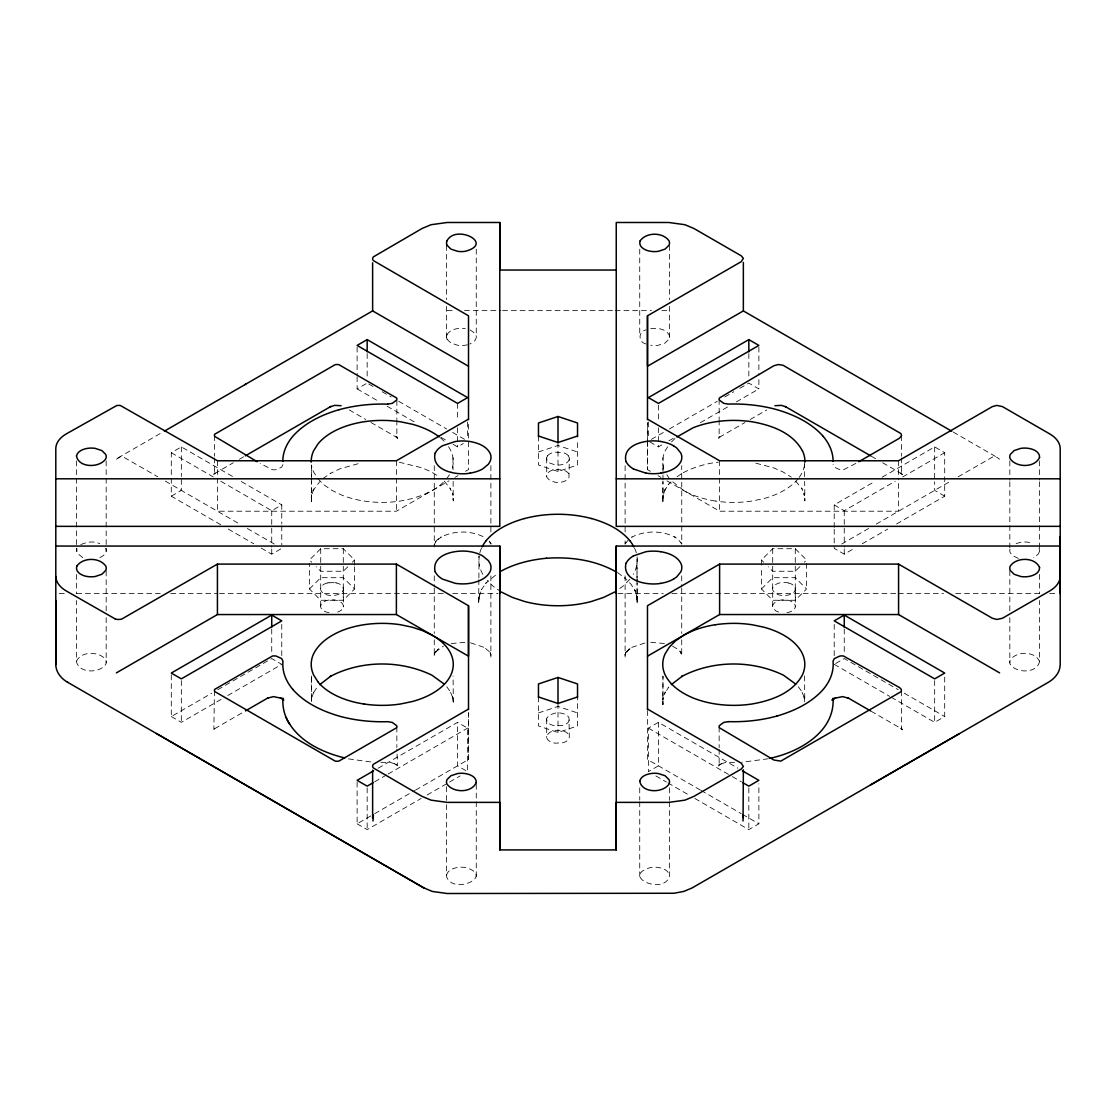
<?xml version="1.0" encoding="UTF-8"?>
<svg xmlns="http://www.w3.org/2000/svg" width="1116" height="1116" viewBox="0 0 1116 1116"><rect width="100%" height="100%" fill="white"/><g stroke="black" fill="none" stroke-linecap="round" stroke-linejoin="round"><path stroke-width="0.75" stroke-dasharray="5 3.75" d="M214.439 690.818L213.867 729.613L215.332 728.302M415.584 790.072L468.511 759.508L468.511 713.012M650.489 471.315L647.475 469.571L647.489 443.75M647.489 442.02L647.489 423.076M313.791 488.906L311.183 496.704L311.601 494.751L311.35 501.698L311.406 481.456M311.42 479.768L311.462 462.889M311.434 675.975L311.364 701.28L311.448 676.282M665.331 488.906L662.723 496.704L663.141 494.751L662.89 501.698L662.946 481.456M662.988 469.641L663.016 457.825M668.191 687.679L668.819 687.038L664.522 693.636L665.331 691.864L662.723 699.676L663.141 697.709L662.89 704.656L662.974 675.975M311.35 501.698L311.434 478.332M311.434 476.658L311.476 464.981A71.326 41.18 0 0 0 313.624 472.012L317.014 477.383M662.89 501.698L662.96 481.666M662.96 480.006L662.988 474.998M662.988 473.324L663.016 464.981M662.89 704.656L662.988 676.282M478.876 579.581L478.638 602.487L479.517 594.144L478.638 602.487M478.89 577.907L479.029 555.991M82.751 557.651L76.906 552.825L76.906 548.361M476.267 249.189L476.267 337.674L474.942 340.561L469.962 343.979M669.447 801.748L669.447 876.548C663.141 895.604 619.966 875.976 650.74 867.481A14.885 8.593 0 0 1 658.454 867.481C662.848 868.248 668.289 870.201 669.447 875.056M1039.554 661.37C1037.406 673.548 1016.313 673.562 1010.287 664.355A14.885 8.593 0 0 1 1010.287 659.905C1016.564 650.949 1034.909 650.851 1039.554 661.37L1039.554 600.492M311.462 701.573L311.601 697.709L311.183 699.676L313.791 691.864L312.982 693.636L317.279 687.038L316.651 687.679M282.962 464.591L281.651 467.199L276.098 469.71A7.226 4.171 0 0 1 272.416 469.71L260.181 463.433M214.439 472.64L213.742 474.691L215.332 473.156M434.277 654.227L434.18 655.231L435.045 652.4L434.222 654.171L438.532 648.842L435.324 652.051L435.979 651.395M625.113 654.227L625.016 655.231L625.881 652.4L625.058 654.171L629.368 648.842L626.16 652.051L626.815 651.395M719.15 436.398L718.453 438.449L720.043 436.9M719.15 764.028L718.453 766.078L720.043 764.544M479.252 596.586L481.903 588.871L481.401 589.694L486.227 582.775L485.6 583.417L497.945 573.164M569.313 459.067L568.979 460.197A11.397 6.584 0 0 1 562.799 464.451L560.943 464.828A11.16 6.445 0 0 1 555.057 464.828L549.965 463.14L547.035 460.197A11.16 6.445 0 0 1 547.035 456.807L547.705 455.733M434.18 545.054L435.979 541.218L435.324 541.874L441.322 536.935L440.694 537.298C454.086 530.295 471.064 530.295 484.456 537.284L483.842 536.935M76.446 661.37C80.952 651.144 97.58 651.325 104.848 658.51A14.857 8.579 0 0 1 105.713 664.355C99.687 673.562 78.594 673.548 76.446 661.37L76.446 600.492M446.553 875.056C447.711 870.201 453.152 868.248 457.546 867.481A14.885 8.593 0 0 1 465.26 867.481C496.034 875.976 452.859 895.604 446.553 876.548L446.553 801.999M646.038 343.979C638.059 342.319 638.045 331.522 646.038 329.876M1039.554 481.763L1039.554 551.346L1038.201 554.234L1033.249 557.651M569.313 720.015L568.295 722.219A11.397 6.584 0 0 1 562.799 725.4L555.07 725.791A11.397 6.584 0 0 1 547.649 722.219L547.035 721.145A11.16 6.445 0 0 1 547.035 717.755L549.965 714.798L555.057 713.124A11.16 6.445 0 0 1 560.943 713.124L562.799 713.501A11.397 6.584 0 0 1 568.979 717.727L569.313 737.397L568.295 739.601A11.397 6.584 0 0 1 562.799 742.782L555.07 743.172A11.397 6.584 0 0 1 547.649 739.601L547.035 738.527A11.16 6.445 0 0 1 547.035 735.137L549.965 732.194L555.057 730.506A11.16 6.445 0 0 1 560.943 730.506L562.799 730.896A11.397 6.584 0 0 1 568.979 735.109L569.313 736.267M625.881 542.223L625.058 543.994L625.113 540.005M313.484 489.84L312.982 490.677L319.776 481.652M665.024 489.84L664.522 490.677L668.819 484.079L668.191 484.721L673.394 479.601M447 334.702C450.669 328.662 458.871 327.811 465.274 328.606M667.703 446.763L665.164 450.794A71.326 41.18 0 0 0 665.164 472.012M625.058 543.994L629.368 538.665M354.553 565.101L354.553 559.981L343.296 548.709L320.724 548.709L309.467 559.981L311.713 562.241M309.467 588.969L320.724 577.697L343.296 577.697L354.553 588.969L343.296 600.255L320.724 600.255L309.467 588.969L309.467 563.399M347.801 566.747L343.296 571.253L320.724 571.253L316.219 566.747M352.307 562.241L354.553 559.981M435.324 541.874L438.532 538.665M671.455 442.006L675.585 437.877M629.842 579.33L622.951 586.235L614.511 592.108M761.447 565.101L761.447 559.981L772.704 548.709L795.276 548.709L806.533 559.981L804.287 562.241M761.447 588.969L772.704 577.697L795.276 577.697L806.533 588.969L795.276 600.255L772.704 600.255L761.447 588.969L761.447 566.802M799.781 566.747L795.276 571.253L772.704 571.253L768.199 566.747M435.324 652.051L443.457 646.136M626.16 652.051L632.158 647.113L631.53 647.475L645.411 642.844M116.399 459.192L120.402 456.765L122.941 456.751L157.844 476.825M322.887 478.583L330.838 473.156L330.21 473.505L339.738 468.86L360.524 463.042M677.077 476.769L682.378 473.156L681.75 473.505C693.05 467.381 705.549 463.531 718.327 462.163M117.947 457.951L161.653 432.715M220.773 524.743L171.292 496.188L171.292 452.705L181.336 446.902L233.802 477.202M171.292 496.188L181.336 490.384L181.336 478.206M357.12 376.72L357.12 388.898L367.164 383.095M214.704 473.505L233.328 462.749M239.326 459.29L244.711 456.193M220.773 481.261L271.732 510.696L281.776 504.892L281.776 524.018M261.242 548.109L271.732 554.178L281.776 548.375M453.068 444.294L457.56 446.888L463.293 443.568M217.425 478.164L217.425 511.212L396.389 511.212L448.981 480.856M454.993 477.383L457.992 475.653M465.512 471.315L468.525 469.571L468.525 422.601M171.292 674.803L171.292 716.542L211.775 693.175M217.773 689.702L271.732 658.552L281.776 664.355L226.311 696.37M651.381 439.369L663.378 432.436M669.377 428.976L717.351 401.272M724.842 396.947L733.84 391.758M739.838 388.298L748.836 383.095L758.88 388.898L758.88 376.72M171.292 716.542L181.336 722.331L224.818 697.235M649.819 441.922L658.426 446.888L662.932 444.294M668.93 440.834L674.915 437.374M700.416 422.657L728.901 406.21M736.393 401.886L758.88 388.898M214.704 728.664L244.836 711.269M719.415 437.263L745.028 422.476M750.175 419.504L766.748 409.949M632.158 536.935L631.544 537.284C644.922 530.295 661.914 530.295 675.292 537.284L674.678 536.935L678.04 539.251L681.778 543.994L681.723 465.693M855.805 463.433L843.584 469.71A7.226 4.171 0 0 1 839.902 469.71L834.35 467.199L833.038 464.591M378.101 768.227L457.56 722.359L467.604 728.148L467.604 771.63L457.56 765.841L457.56 722.359M834.21 527.505L834.21 504.892L874.693 481.526M882.184 477.202L934.664 446.902L944.708 452.705L944.708 496.188L895.227 524.743M374.655 781.814L386.652 774.895M388.145 774.03L467.604 728.148M834.21 504.892L844.254 510.696L895.227 481.261M902.718 476.937L944.708 452.705M357.12 782.079L357.12 823.817L373.609 814.303M374.683 813.676L414.901 790.463M841.701 544.05L868.694 528.468M876.186 524.143L950.692 481.122M958.142 476.825L993.059 456.751L996.811 457.225L999.587 459.192M357.12 823.817L367.164 829.62L421.137 798.47M427.135 794.997L448.116 782.888M449.609 782.023L460.113 775.955M834.21 529.249L834.21 548.375L844.254 554.178L854.744 548.123M862.25 543.785L887.736 529.082M658.426 722.345L658.426 765.827L648.382 771.63L648.382 728.148L658.426 722.345L737.885 768.227M835.647 663.518L844.254 658.538L898.227 689.702M719.415 764.906L721.647 763.609M694.863 798.456L748.836 829.62L758.88 823.817L758.88 783.823M891.182 697.235L934.664 722.331L944.708 716.542L944.708 674.803M721.02 763.972L725.163 762.563L735.165 762.298M99.868 557.651L103.523 555.531L105.713 552.825A14.885 8.593 0 0 0 105.713 548.361M80.77 544.51L87.453 542.278A14.885 8.593 0 0 1 95.209 542.292L99.868 543.548M538.47 451.994L558 445.479L577.53 451.994M538.47 436.021L538.47 465.009L558 471.524L577.53 465.009L577.53 439.425M538.47 712.943L558 706.428L577.53 712.943M538.47 696.97L538.47 725.958L558 732.473L577.53 725.958L577.53 696.97M1016.132 543.548L1020.833 542.278A14.885 8.593 0 0 1 1028.506 542.292L1033.249 543.548M327.211 583.026L329.067 582.65M451.199 643.555L465.274 642.314M786.933 612.698L788.789 612.307A11.383 6.57 0 0 0 795.345 606.365A11.383 6.57 0 0 0 788.789 600.408C783.446 599.18 776.248 599.571 773.025 604.663A11.16 6.445 0 0 0 773.025 608.067L775.941 610.996L779.191 612.307M768.352 758.754L741.945 762.242M650.726 328.606C657.129 327.811 665.331 328.662 669 334.702A14.885 8.593 0 0 1 669 339.152L665.136 343.017L658.454 345.235A14.885 8.593 0 0 1 650.768 345.221M447.167 310.625L454.086 310.625M464.479 310.639L500.847 310.639M502.577 310.639L613.423 310.639M615.153 310.639L651.521 310.639M661.9 310.639L668.833 310.639M667.019 480.856L719.611 511.212L898.575 511.212L898.575 478.164M59.288 593.6L66.249 593.6M76.697 593.6L160.272 593.6M170.72 593.6L217.732 593.6M219.461 593.6L444.07 593.6M452.775 593.6L498.057 593.6M617.985 593.6L663.239 593.6M671.944 593.6L896.539 593.6M898.282 593.6L943.55 593.6M955.742 593.6L1039.303 593.6M1049.751 593.6L1056.713 593.6M650.726 642.314L664.801 643.555M380.849 762.298L390.837 762.563L394.98 763.972M370.749 761.949L347.801 758.782M755.867 463.182L773.653 467.855L782.93 471.915L791.272 477.146M399.249 462.219L422.113 467.855L431.39 471.915L439.732 477.146M788.789 583.026C783.446 581.785 776.248 582.189 773.025 587.281A11.16 6.445 0 0 0 773.025 590.671C776.248 595.763 783.446 596.167 788.789 594.926A11.383 6.57 0 0 0 795.345 588.969A11.383 6.57 0 0 0 788.789 583.026M334.953 582.65L336.809 583.026M329.067 612.698L327.211 612.307A11.397 6.584 0 0 1 321.659 609.127L321.045 608.067A11.16 6.445 0 0 1 321.045 604.663L321.715 603.589A11.397 6.584 0 0 1 327.141 600.38L329.067 600.031A11.16 6.445 0 0 1 334.953 600.031L336.809 600.422A11.397 6.584 0 0 1 342.305 603.547L342.975 604.663A11.16 6.445 0 0 1 342.975 608.067L342.305 609.127A11.397 6.584 0 0 1 336.809 612.307M470.589 642.844L484.456 647.475L483.842 647.113L489.84 652.051L489.185 651.395L490.984 655.231L490.119 652.4L490.942 654.171M1018.392 558.405L1012.477 555.531L1010.287 552.825A14.885 8.593 0 0 1 1010.287 548.361M469.962 329.876L474.928 333.279L476.267 336.167M672.543 646.136L678.04 649.428L680.676 652.051L680.021 651.395L681.82 655.231L680.955 652.4L681.778 654.171M953.273 432.087L996.811 457.225M944.708 496.188L934.664 490.384L934.664 481.694M871.289 456.193L876.674 459.29M882.672 462.749L901.296 473.505M657.994 475.653L661.007 477.383M368.657 383.96L376.162 388.298M382.16 391.758L391.144 396.947M398.649 401.272L446.623 428.976M452.608 432.436L464.605 439.355M904.225 693.162L944.708 716.542M357.12 388.898L379.607 401.886M387.099 406.21L415.584 422.657M441.071 437.36L447.07 440.834M834.21 664.341L889.689 696.37M349.252 409.935L365.825 419.504M370.958 422.476L396.571 437.263M871.15 711.255L901.282 728.65M241.307 481.526L281.776 504.892M171.292 452.705L213.268 476.937M648.382 728.148L730.841 775.76M732.347 776.624L741.345 781.814M165.294 481.122L239.8 524.143M247.306 528.468L274.285 544.05M700.416 790.072L647.489 759.508L647.489 709.065M701.099 790.463L741.303 813.676M742.391 814.303L758.88 823.817M228.264 529.068L253.751 543.785M655.887 775.955L666.378 782.009M667.87 782.874L688.865 794.997M394.353 763.609L396.585 764.906M395.957 764.544L397.561 765.813L396.85 749.115M900.668 728.288L902.425 729.738L901.072 728.385L901.658 728.971M395.957 436.9L397.715 438.351M900.668 473.156L902.425 474.593L901.072 473.226L902.258 474.691L901.77 473.937M683.536 490.398L671.455 480.787M501.489 592.108L493.049 586.235L487.301 580.473M617.497 572.606L625.518 578.534L624.918 577.935L631.154 584.463L635.506 591.48L634.669 589.708L637.292 597.925L634.99 590.643M795.736 481.135L802.125 488.989L801.623 488.166L804.441 494.974L804.008 493.021L804.887 500.972L804.664 481.415M444.196 481.135L450.585 488.975L450.083 488.166L452.901 494.974L452.468 493.021L453.347 500.972L452.58 494.011M761.447 559.981L763.693 562.241M489.84 541.874L489.185 541.218L490.942 543.994L490.887 540.005M317.865 478.722L324.045 484.916L332.01 490.384L341.496 494.988A71.047 41.013 0 0 0 400.546 501.014L412.236 498.559L422.964 494.988L432.45 490.398A71.047 41.013 0 0 0 444.74 480.843M396.947 437.584L396.361 436.984L397.547 438.449L396.85 436.398M798.289 686.759L802.125 691.948L801.623 691.125L804.441 697.932L804.008 695.993L804.887 703.931M446.749 686.759L450.585 691.948L450.083 691.125L452.901 697.932L452.468 695.993L453.347 703.931L453.068 675.947M901.77 729.083L902.258 729.836L901.561 727.785M447 339.152L450.864 343.017L457.546 345.235A14.857 8.579 0 0 0 467.66 344.732M666.852 474.705L669.405 478.722M568.295 455.733L569.313 457.937L568.979 477.578A11.397 6.584 0 0 1 562.799 481.833L560.943 482.224A11.16 6.445 0 0 1 555.057 482.224L549.965 480.536L547.035 477.592A11.16 6.445 0 0 1 547.035 474.188L547.705 473.114A11.397 6.584 0 0 1 555.001 469.515L562.799 469.948A11.397 6.584 0 0 1 568.295 473.072L569.313 475.318M681.778 543.994L680.955 542.223M490.942 543.994L490.119 542.223M901.756 473.854L901.561 472.64M1039.094 548.361L1039.554 551.346M636.985 596.962L636.873 595.972L637.124 603.337L637.069 583.054M804.12 494.011L804.273 495.532M804.12 696.97L804.273 698.49M452.58 696.97L452.733 698.49M804.552 462.875L804.65 479.74M804.608 675.947L804.762 701.239M452.984 457.825L453.054 469.627M453.124 481.415L453.236 499.968M636.971 563.971L637.027 577.67M637.041 579.371L637.124 603.337M637.055 581.352L636.971 555.991A79.222 45.742 0 0 1 633.246 574.377M396.85 727.06L396.85 747.427M1039.554 460.894L1039.554 480.033M1039.554 574.405L1039.554 593.531M1009.827 460.894L1009.827 480.271M1009.827 481.763L1009.827 551.346M1009.827 570.681L1009.827 610.94M1009.827 617.65L1009.827 662.876M934.664 446.902L934.664 479.95M934.664 680.593L934.664 722.331M901.561 435.659L901.561 456.221M901.561 457.937L901.561 473.351M901.561 690.818L901.561 728.511M898.575 460.769L898.575 476.42M844.254 510.696L844.254 547.217M844.254 548.96L844.254 554.178M844.254 628.978L844.254 655.064M834.21 624.346L834.21 655.65M806.533 563.399L806.533 588.969M795.303 588.411L795.303 606.923M795.276 548.709L795.276 600.255M772.704 548.709L772.677 606.923M758.88 347.16L758.88 374.99M748.836 353.535L748.836 377.878M748.836 787.882L748.836 829.62M719.611 460.769L719.611 476.42M719.611 478.164L719.611 511.212M719.15 399.416L719.15 419.267M719.15 419.979L719.15 437.109M719.15 727.06L719.15 747.622M719.15 749.324L719.15 764.753M681.723 575.87L681.723 586.821M681.723 587.965L681.723 633.483M681.723 639.817L681.723 657.101M669.447 245.478L669.447 299.646M669.447 306.356L669.447 337.674M669.447 787.84L669.447 800.256M658.426 405.15L658.426 420.802M658.426 427.763L658.426 446.888M648.382 421.96L648.382 439.355M647.475 422.601L647.475 469.571M639.733 249.189L639.733 336.167M639.733 787.84L639.733 800.019M639.733 801.748L639.733 876.548M625.113 465.693L625.113 533.685M625.113 575.87L625.113 657.101M558 442.522L558 471.524M558 703.471L558 732.473M546.687 457.937L546.687 476.448M546.687 718.885L546.687 737.397M490.887 465.693L490.887 533.685M490.887 575.87L490.887 657.101M476.267 784.367L476.267 800.019M476.267 801.748L476.267 876.548M468.511 712.538L468.511 759.508M467.604 421.96L467.604 439.355M457.56 403.406L457.56 420.802M457.56 427.749L457.56 446.888M446.553 245.478L446.553 299.646M446.553 306.356L446.553 337.674M446.553 786.668L446.553 800.507M434.277 465.693L434.277 546.91M434.277 575.87L434.277 586.821M434.277 587.965L434.277 633.483M434.277 639.817L434.277 657.101M396.85 400.421L396.85 419.267M396.85 419.979L396.85 437.109M396.389 460.769L396.389 476.42M396.389 478.164L396.389 511.212M367.164 353.535L367.164 377.878M367.164 787.882L367.164 829.62M357.12 347.16L357.12 374.99M354.553 566.802L354.553 588.969M343.323 588.411L343.323 606.923M343.296 548.709L343.296 600.255M320.724 548.709L320.697 606.923M281.776 525.762L281.776 544.887M281.776 624.346L281.776 655.65M271.732 510.696L271.732 547.217M271.732 548.946L271.732 554.178M271.732 628.978L271.732 655.078M217.425 460.769L217.425 476.42M214.439 435.659L214.439 456.221M214.439 457.937L214.439 473.351M181.336 446.902L181.336 476.476M181.336 680.593L181.336 722.331M106.173 460.894L106.173 476.783M106.173 478.29L106.173 551.346M106.173 570.932L106.173 610.94M106.173 617.65L106.173 662.876M76.446 460.894L76.446 476.546M76.446 478.29L76.446 551.346M76.446 574.405L76.446 593.531M804.51 464.981A71.047 41.013 0 0 1 799.154 477.425M798.149 478.722A71.047 41.013 0 0 1 763.79 498.587L752.156 501.014A71.326 41.18 0 0 1 715.384 501.014M715.328 501.028A71.047 41.013 0 0 1 683.522 490.44M447.07 339.18A14.857 8.579 0 0 1 447.07 334.73M482.851 574.377A79.222 45.742 0 0 1 479.127 555.991M479.796 552.825A79.222 45.742 0 0 1 481.526 548.137M634.572 548.137A79.222 45.742 0 0 1 636.301 552.825M547.635 455.691A11.397 6.584 0 0 1 555.001 452.12L562.799 452.552A11.397 6.584 0 0 1 568.295 455.691M327.141 582.998A11.397 6.584 0 0 0 321.659 586.165L321.045 587.281A11.16 6.445 0 0 0 321.045 590.671L321.715 591.745A11.397 6.584 0 0 0 327.141 594.926L329.067 595.302A11.16 6.445 0 0 0 334.953 595.302L336.809 594.926A11.397 6.584 0 0 0 342.305 591.745L342.975 590.671A11.16 6.445 0 0 0 342.975 587.281L342.305 586.207A11.397 6.584 0 0 0 336.809 582.998M329.067 582.873A11.16 6.445 0 0 1 334.953 582.873M448.534 446.707A71.047 41.013 0 0 1 450.822 472.012M449.371 474.746A71.047 41.013 0 0 1 446.581 478.722M440.415 437.877A71.047 41.013 0 0 1 444.754 441.936"/><path stroke-width="1.5" d="M67.992 682.476C61.436 678.905 55.856 672.348 55.8 664.564L55.814 600.575M468.511 709.567L468.525 605.737L396.389 564.096L217.425 564.096L121.797 619.017A7.198 4.157 0 0 1 115.297 619.017M1060.2 546.045L616.241 546.059L616.241 849.918L499.759 849.918L499.787 546.059L55.8 546.059M647.489 419.63L647.489 315.8L741.303 261.632L743.354 258.368L741.303 255.843L693.943 228.501L684.959 224.721L668.833 222.489L616.241 222.489L616.241 526.375L1060.2 526.347M647.489 315.8L647.489 366.243L743.354 310.89L743.354 262.427M743.047 820.971L743.368 769.831M1060.2 536.587L1060.2 664.564M1060.116 665.471C1059.795 672.808 1054.411 678.793 1048.329 682.308L692.157 887.918L683.815 891.419L674.008 893.26L447.153 893.511L432.366 891.461L423.522 887.75L156.491 733.547M1060.2 576.414C1060.047 582.873 1055.066 587.867 1049.793 590.922L1002.433 618.264L996.797 619.45L992.389 618.264L898.575 564.096L719.611 564.096L647.475 605.737L647.489 709.567M435.128 453.096C430.985 470.98 456.918 475.653 469.934 473.184M625.964 563.273C621.821 581.157 647.754 585.83 660.77 583.361M373.4 815.015L372.967 821.013M447 240.763C455.844 223.898 494.82 243.428 465.26 251.309A14.885 8.593 0 0 1 457.546 251.309L450.864 249.077L447 245.213M832.243 700.15L833.582 698.839L832.243 700.15L833.08 698.17C835.019 732.263 798.707 752.24 769.887 758.336M486.158 540.632C495.95 529.012 510.151 522.553 524.492 518.508M319.776 684.61L330.838 676.115L330.21 676.463C361.305 660.128 400.449 659.961 431.99 675.222L444.196 684.094M671.316 684.61L682.378 676.115L681.75 676.463C712.845 660.128 751.989 659.961 783.53 675.222L795.736 684.094M676.91 436.97L693.036 427.805A71.131 41.069 0 0 1 752.156 421.792C771.309 425.154 792.625 432.603 802.376 450.794M673.492 579.12L676.687 576.93L680.858 571.769A28.346 16.363 0 0 0 680.858 563.273C676.966 556.005 668.442 553.02 660.784 551.681M683.536 635.367L675.585 640.835L669.405 647.029L665.164 653.753A71.326 41.18 0 0 0 665.164 674.971C670.828 686.145 681.834 693.175 693.036 697.946A71.047 41.013 0 0 0 752.086 703.973C771.282 700.625 792.611 693.162 802.376 674.971A71.047 41.013 0 0 0 763.79 627.178L752.156 624.751A71.326 41.18 0 0 0 715.384 624.751M832.982 699.425L833.945 698.783M245.673 384.211L244.836 384.685M164.401 431.139L372.646 310.89L468.511 366.243M367.164 339.613L357.12 345.416L457.56 403.406L467.604 397.603L367.164 339.613L367.164 351.791M245.339 455.83L330.838 406.461M468.525 419.128L396.389 460.769L217.425 460.769L120.416 405.54A7.226 4.171 0 0 0 116.734 405.54L66.207 433.943C60.934 436.998 55.953 441.992 55.8 448.437L55.8 664.564M116.371 672.878L217.425 614.553L396.389 614.539L468.525 656.18L468.525 605.737M271.732 615.069L171.292 673.06L181.336 678.863L281.776 620.873L271.732 615.069L271.732 627.248M748.836 339.613L648.382 397.617L658.426 403.406L758.88 345.416L748.836 339.613L748.836 351.791M245.464 710.906L268.063 697.849M858.818 461.689L899.496 438.211L901.561 435.659L900.919 433.58L783.041 365.267L778.34 364.527L773.932 365.713L719.374 398.007A7.226 4.171 0 0 0 719.374 400.128L723.74 403.336L728.232 404.09A99.31 57.335 0 0 1 776.931 409.684C794.201 414.775 811.248 422.755 823.343 436.482M468.511 709.065L373.386 764.265A7.198 4.157 0 0 0 373.386 767.989L422.057 796.364L431.041 800.144L447.167 802.376L499.759 802.376L499.759 849.918M373.609 770.821L357.12 780.349L367.164 786.138L373.163 782.679M647.475 656.18L719.611 614.539L898.575 614.553L999.601 672.85M844.254 615.069L834.21 620.859L934.664 678.863L944.708 673.06L844.254 615.069L844.254 627.234M833.331 699.132L835.549 697.849M870.382 785.022L959.369 733.672M614.511 592.108L603.463 597.479L591.508 601.454A79.222 45.742 0 0 1 524.492 601.454L512.537 597.479L501.489 592.108M500.149 571.615C514.35 563.692 530.393 559.758 546.505 558.251L546.366 558.251C570.429 556.633 595.623 559.967 616.743 572.243M267.435 698.211L273.42 696.607L281.065 698.211M330.224 406.81L334.535 405.373L341.105 405.708M633.33 555.921L646.052 551.681A28.346 16.363 0 0 1 660.839 551.709M834.935 698.211L842.58 696.607L848.551 698.211M339.069 409.684C321.799 414.775 304.752 422.755 292.657 436.482A99.31 57.335 0 0 0 282.794 461.382M776.931 716.067C794.201 710.99 811.248 702.996 823.343 689.283A99.31 57.335 0 0 0 833.038 661.16L834.35 658.566L839.902 656.041A7.226 4.171 0 0 1 843.584 656.041L899.496 687.554L901.337 689.381L901.337 691.515L780.809 761.112L773.932 760.038L719.374 727.758A7.226 4.171 0 0 1 719.374 725.637L723.74 722.429L728.232 721.675M577.53 436.635L577.53 422.992L558 416.491L538.47 422.992L538.47 436.635M577.53 436.021L558 442.522L538.47 436.021M577.53 697.584L577.53 683.941L558 677.44L538.47 683.941L538.47 697.584M577.53 696.97L558 703.471L538.47 696.97M774.895 405.708L781.465 405.373L785.776 406.81M660.784 473.184C668.442 471.831 676.966 468.86 680.858 461.592A28.346 16.363 0 0 0 680.858 453.096L676.687 447.935L673.492 445.744M387.768 404.09L392.26 403.336L396.626 400.128A7.226 4.171 0 0 0 396.626 398.007L338.873 364.653A7.226 4.171 0 0 0 335.191 364.653L214.663 434.25A7.226 4.171 0 0 0 214.663 436.37L257.168 461.689M55.8 526.361L499.801 526.361L499.759 222.489L447.167 222.489L431.041 224.721L422.057 228.501L373.386 256.875A7.198 4.157 0 0 0 373.386 260.586L468.511 315.8L468.511 419.63M616.241 270.044L499.759 270.044L499.759 222.489M55.8 478.806L499.801 478.806M616.241 478.82L1060.2 478.806M660.77 441.49C647.754 439.034 621.821 443.694 625.964 461.592M646.052 473.184L633.33 468.929M344.732 757.959C321.408 752.24 296.465 740.396 286.059 717.365M591.508 518.508C605.849 522.553 620.05 529.012 629.842 540.632M115.353 619.017L66.207 590.922C60.934 587.867 55.953 582.873 55.8 576.414M743.34 310.904L951.767 431.222M785.162 406.461L870.661 455.83M647.475 419.128L719.611 460.769L898.575 460.769L992.389 406.601L996.797 405.415L1002.433 406.601L1049.793 433.943C1055.052 436.998 1060.047 441.992 1060.2 448.437L1060.2 593.6M847.937 697.849L870.536 710.892M647.489 709.065L741.303 763.218L743.368 766.483L741.303 769.022L693.943 796.364L684.959 800.144L668.833 802.376L616.241 802.376L616.241 849.918M742.391 770.821L758.88 780.349L748.836 786.138L742.837 782.679M280.451 697.849L282.669 699.132M67.365 682.113L423.857 887.89M282.055 698.783L283.757 700.15L283.101 699.411M292.657 689.283C304.752 702.996 321.799 710.99 339.069 716.067A99.31 57.335 0 0 0 387.768 721.675L392.26 722.429L396.626 725.637A7.226 4.171 0 0 1 396.626 727.758L338.873 761.112A7.226 4.171 0 0 1 335.191 761.112L214.663 691.515A7.226 4.171 0 0 1 214.663 689.395L272.416 656.041A7.226 4.171 0 0 1 276.098 656.041L281.651 658.566L282.962 661.16A99.31 57.335 0 0 0 292.755 689.339M317.865 681.681L313.624 674.971A71.326 41.18 0 0 1 313.624 653.753C319.288 642.579 330.294 635.534 341.496 630.763A71.047 41.013 0 0 1 400.546 624.751L412.236 627.192L422.964 630.763L432.45 635.367A71.047 41.013 0 0 1 412.25 701.545L400.616 703.973A71.326 41.18 0 0 1 363.844 703.973M742.698 815.21L743.354 817.582M289.672 724.256C284.65 716.556 282.264 707.335 282.92 698.17L283.032 699.16M282.794 698.476L283.352 700.123M435.128 571.769C430.985 553.871 456.918 549.212 469.934 551.667A28.346 16.363 0 0 1 482.712 555.949L488.334 560.595L490.022 563.273A28.346 16.363 0 0 1 490.022 571.769C486.13 579.037 477.606 582.022 469.948 583.361A28.346 16.363 0 0 1 455.286 583.333L442.494 579.106A28.346 16.363 0 0 1 435.254 571.769M372.618 262.79L372.632 310.89M372.618 770.193L372.632 818.279M898.575 564.096L898.575 614.553M719.611 564.096L719.611 614.539M616.241 546.059L616.241 593.6M558 416.491L558 442.075M558 677.44L558 703.024M499.787 546.059L499.787 593.6M396.389 564.096L396.389 614.539M217.425 564.096L217.425 614.553M363.83 704.001A71.047 41.013 0 0 1 317.809 681.723M802.488 450.822A71.131 41.069 0 0 1 804.901 462.163M447.028 245.241A14.885 8.593 0 0 1 447.028 240.777M470.003 473.142A28.346 16.363 0 0 0 482.712 468.901L488.334 464.27L490.022 461.592A28.346 16.363 0 0 0 490.022 453.096C486.13 445.828 477.606 442.843 469.948 441.504A28.346 16.363 0 0 0 455.286 441.531L442.494 445.744A28.346 16.363 0 0 0 435.254 453.096M482.112 546.882A79.222 45.742 0 0 1 486.213 540.66M524.492 518.563A79.222 45.742 0 0 1 591.508 518.563M629.787 540.66A79.222 45.742 0 0 1 633.888 546.882M823.245 436.426A99.31 57.335 0 0 1 833.108 461.327M683.522 635.325A71.047 41.013 0 0 1 715.328 624.723M777.029 716.012A99.31 57.335 0 0 1 728.33 721.62M338.971 409.739A99.31 57.335 0 0 1 387.67 404.145M660.839 473.142A28.346 16.363 0 0 1 646.122 473.142M633.442 468.929A28.346 16.363 0 0 1 626.09 461.592M660.839 441.531A28.346 16.363 0 0 1 673.548 445.772M673.548 579.078A28.346 16.363 0 0 1 660.839 583.333M626.09 563.273A28.346 16.363 0 0 1 633.442 555.935M311.224 462.122A71.326 41.18 0 0 1 313.624 450.794L317.865 444.07A71.033 41.013 0 0 1 363.858 421.792A71.326 41.18 0 0 1 400.616 421.792L412.236 424.233A71.033 41.013 0 0 1 439.23 436.942M76.46 455.914C78.636 468.092 99.603 468.134 105.713 458.885A14.885 8.593 0 0 0 105.713 454.435L101.863 450.571L95.167 448.353A14.885 8.593 0 0 0 87.494 448.367C83.086 449.078 77.604 451.059 76.46 455.914M639.733 781.116C641.909 793.309 662.876 793.337 669 784.088A14.885 8.593 0 0 0 669 779.638L665.136 775.773L658.454 773.555A14.885 8.593 0 0 0 650.768 773.569C646.359 774.281 640.891 776.262 639.733 781.116M1039.554 567.444C1039.847 573.164 1033.249 575.786 1028.547 576.512A14.885 8.593 0 0 1 1020.833 576.512L1014.137 574.28L1010.287 570.429A14.885 8.593 0 0 1 1010.315 565.993C1016.523 556.982 1034.923 556.94 1039.554 567.444M76.906 565.965C74.605 572.187 82.403 575.954 87.453 576.512A14.885 8.593 0 0 0 95.209 576.498L101.863 574.28L105.713 570.429A14.885 8.593 0 0 0 105.713 565.965C99.45 557.233 83.184 557.247 76.906 565.965M640.179 240.763C637.878 246.985 645.69 250.751 650.74 251.309A14.885 8.593 0 0 0 658.482 251.295L665.136 249.077L669 245.213A14.885 8.593 0 0 0 669 240.763C662.737 232.03 646.457 232.044 640.179 240.763M476.267 782.623C471.622 793.141 453.291 793.058 447 784.088A14.885 8.593 0 0 1 447 779.638L450.864 775.773L457.546 773.555A14.885 8.593 0 0 1 465.233 773.569C469.962 774.253 476.574 776.889 476.267 782.623M1039.554 457.42C1034.909 467.939 1016.564 467.841 1010.287 458.885A14.885 8.593 0 0 1 1010.287 454.435L1014.137 450.571L1020.833 448.353A14.885 8.593 0 0 1 1028.506 448.367C1033.235 449.05 1039.847 451.687 1039.554 457.42"/></g></svg>
